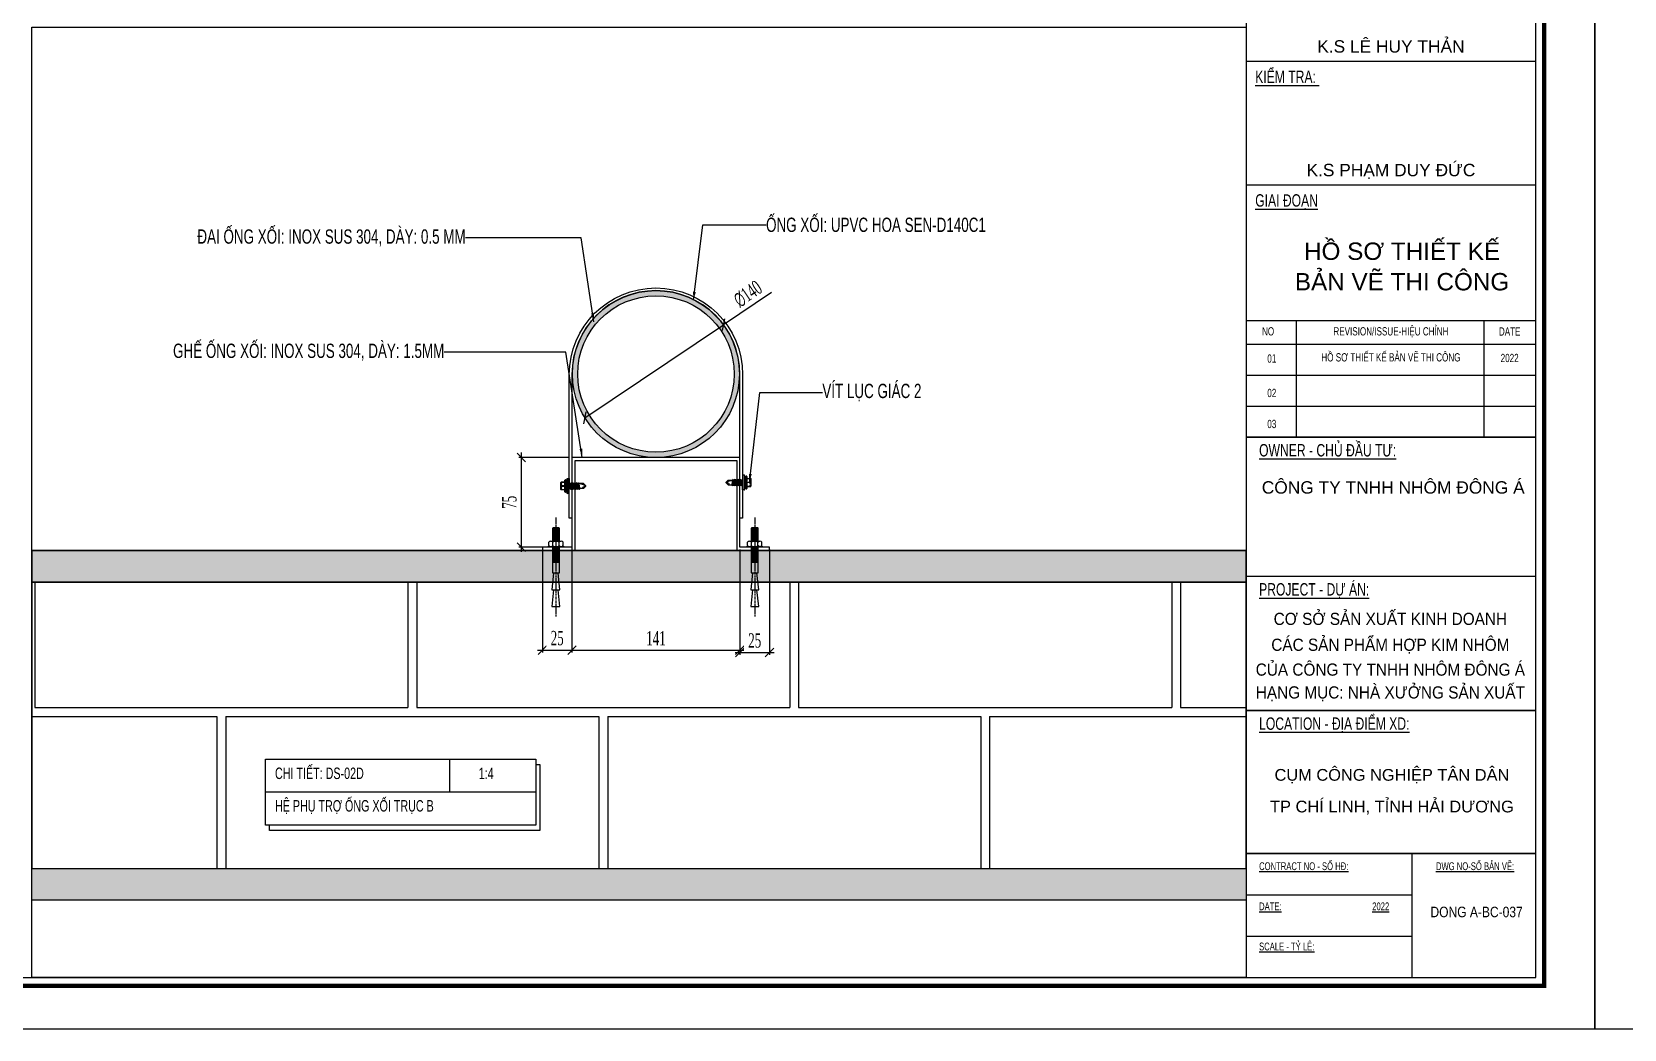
# Model space of a CAD drawing. Header units: inches. Extents: x 1359 to 46357, y -3807 to 191.
# Drawn here: x 25186.2 to 25519.7, y -1109.3 to -900.3 of the extents above; entities that cross this region are included whole.
import ezdxf
from ezdxf.enums import TextEntityAlignment as Align

# ---------------------------------------------------------------- set-up
doc = ezdxf.new("R2010")
doc.units = ezdxf.units.IN
doc.header["$MEASUREMENT"] = 0
doc.linetypes.add('CENTER2', pattern=[28.575, 19.05, -3.175, 3.175, -3.175])
for name, color, linetype in [('2', 2, 'Continuous'), ('3', 3, 'Continuous'), ('7', 7, 'Continuous'), ('DIM', 8, 'Continuous'), ('flashing', 6, 'Continuous'), ('KhungTen', 7, 'Continuous'), ('STRUCTURE', 1, 'Continuous')]:
    doc.layers.add(name, color=color, linetype=linetype)
doc.styles.add('ST1', font='vntimeh.shx', dxfattribs={"width": 0.6})
doc.styles.add('ST1H', font='vnshxh.shx', dxfattribs={"width": 0.7})
doc.styles.add('ST4', font='VHARIALN.TTF')
doc.styles.add('TILLE', font='VHARIAL.TTF', dxfattribs={"width": 0.7})
doc.dimstyles.new('3', dxfattribs={"dimtxt": 3.5, "dimasz": 1.8, "dimexe": 1, "dimexo": 0, "dimgap": 1, "dimtad": 1, "dimdec": 0, "dimlfac": 3, "dimzin": 0, "dimdsep": 46, "dimtxsty": 'ST1H', "dimblk": 'OBLIQUE', "dimcen": 1, "dimdle": 1, "dimclrd": 8, "dimclre": 8, "dimclrt": 3, "dimadec": 0, "dimazin": 0, "dimtfac": 1, "dimtdec": 0, "dimtix": 1, "dimtofl": 0, "dimtmove": 1, "dimatfit": 3, "dimfxl": 0.18, "dimtfill": 1, "dimtolj": 1, "dimtzin": 0, "dimlwd": -1, "dimlwe": -1, "dimarcsym": 1})
doc.dimstyles.new('4', dxfattribs={"dimtxt": 3, "dimasz": 1.8, "dimexe": 0.5, "dimexo": 0.5, "dimgap": 1, "dimtad": 1, "dimdec": 0, "dimlfac": 4, "dimzin": 0, "dimdsep": 46, "dimtxsty": 'ST1', "dimblk": 'OBLIQUE', "dimcen": 1, "dimdle": 1, "dimclrd": 8, "dimclre": 8, "dimclrt": 3, "dimadec": 0, "dimazin": 0, "dimtfac": 1, "dimtdec": 0, "dimtix": 1, "dimtmove": 0, "dimatfit": 3, "dimfxl": 0.18, "dimtfill": 1, "dimtolj": 1, "dimtzin": 0, "dimlwd": -1, "dimlwe": -1, "dimarcsym": 1})

# ---------------------------------------------------------------- blocks, each defined once
blk = doc.blocks.new('A2SBCVN-D')
at = {"layer": '2', "color": 157, "linetype": 'Continuous'}
blk.add_lwpolyline([(0, 420), (594, 420), (594, 0), (0, 0)], close=True, dxfattribs=at)
at = {"layer": '2', "color": 167, "linetype": 'Continuous', "const_width": 0.871}
blk.add_lwpolyline([(10.59, 9.07), (583.41, 9.07), (583.41, 410.93), (10.59, 410.93)], close=True, dxfattribs=at)
at = {"layer": '2', "color": 147, "linetype": 'Continuous'}
blk.add_lwpolyline([(12.33, 10.81), (581.67, 10.81), (581.67, 409.19), (12.33, 409.19)], close=True, dxfattribs=at)
at = {"layer": 'KhungTen'}
for p, q in [((521.02, 409.19), (521.02, 139.14)), ((581.67, 139.14), (581.67, 409.19)), ((581.67, 202.78), (521.02, 202.78)), ((581.67, 176.88), (521.02, 176.88)), ((521.02, 148.54), (581.67, 148.54)), ((531.56, 137.09), (531.56, 148.54)), ((570.84, 124.1), (570.84, 148.54)), ((521.02, 143.59), (581.67, 143.59)), ((521.02, 143.59), (581.67, 143.59)), ((521.02, 139.14), (521.02, 66.81)), ((521.02, 137.09), (581.67, 137.09)), ((531.56, 130.59), (531.56, 137.09)), ((581.67, 66.81), (581.67, 139.14)), ((521.02, 130.59), (581.67, 130.59)), ((531.56, 124.1), (531.56, 130.59)), ((521.02, 124.1), (581.67, 124.1)), ((581.67, 124.1), (521.02, 124.1)), ((521.02, 94.94), (581.67, 94.94)), ((521.02, 66.81), (521.02, 36.8)), ((521.02, 66.81), (581.67, 66.81)), ((581.67, 66.81), (521.02, 66.81)), ((581.67, 36.8), (581.67, 66.81)), ((521.02, 36.8), (521.02, 10.81)), ((521.02, 36.8), (581.67, 36.8)), ((581.67, 36.8), (521.02, 36.8)), ((555.68, 36.8), (555.68, 10.81)), ((581.67, 10.81), (581.67, 36.8)), ((521.02, 28.14), (555.68, 28.14)), ((521.02, 19.47), (555.68, 19.47)), ((521.02, 10.81), (581.67, 10.81))]:
    blk.add_line(p, q, dxfattribs=at)
at = {"layer": '3', "ltscale": 0.5, "style": 'ST4'}
for tag, p in [('TENBANVE', (551.34, 319.39)), ('STT', (569.26, 24.56))]:
    blk.add_attdef(tag, text='', height=3, dxfattribs=at).set_placement(p, align=Align.MIDDLE_CENTER)
at = {"layer": 'KhungTen', "style": 'TILLE'}
for s, height, p in [('k.s L£ HUY TH¶N', 2.5992, (551.32, 205.97)), ('k.s PH¹M DUY §øC', 2.5992, (551.32, 180.06)), ('Hå S¥ THIÕT KÕ', 3.6389, (553.65, 163.05)), ('B¶N VÏ THI C¤NG', 3.6389, (553.65, 156.66)), ('C¤NG TY TNHH NH¤M §¤NG ¸', 2.5992, (551.8, 113.54)), ('CôM C¤NG NGHIÖP T¢N D¢N', 2.4563, (551.53, 53.3)), ('TP CHÝ LINH, TØNH H¶I D¦¥NG', 2.4563, (551.53, 46.66))]:
    blk.add_text(s, height=height, dxfattribs=at).set_placement(p, align=Align.MIDDLE_CENTER)
at = {"layer": 'KhungTen', "style": 'TILLE', "width": 0.7}
for s, height, p in [('%%UKIÓM TRA: ', 2.5992, (522.9, 198.29)), ('%%UGIAI §O¹N', 2.5992, (522.9, 172.39)), ('%%uowner - chñ ®Çu t\xad:', 2.5992, (523.71, 120.03)), ('%%uproject - dù ¸n:', 2.5992, (523.71, 90.88)), ('%%ulocation - ®Þa ®iÓm xd:', 2.5992, (523.71, 62.74)), ('%%ucontract no - sè h®:', 1.6386, (523.71, 33.34)), ('%%udwg no-sè b¶n vÏ:', 1.6386, (560.75, 33.34)), ('%%udate:', 1.639, (523.71, 24.92)), ('%%U2022', 1.639, (547.4, 24.92)), ('%%uscale - tû lÖ:', 1.6386, (523.71, 16.51))]:
    blk.add_text(s, height=height, dxfattribs=at).set_placement(p)
at = {"layer": 'KhungTen', "style": 'TILLE'}
for s, height, width, p in [('no', 1.733, 0.7, (525.59, 146.26)), ('revision/issue-hiÖu chØnh', 1.7328, 0.7, (551.32, 146.26)), ('date', 1.733, 0.7, (576.19, 146.23)), ('01', 1.733, 0.7, (526.37, 140.55)), ('Hå S¥ THIÕT KÕ B¶N VÏ THI C¤NG', 1.7328, 0.7, (551.32, 140.81)), ('2022', 1.733, 0.7, (576.19, 140.67)), ('02', 1.733, 0.7, (526.37, 133.34)), ('03', 1.733, 0.7, (526.37, 126.84)), ('C¥ Së S¶N XUÊT KINH DOANH', 2.5553, 0.9, (551.2, 85.99)), ('C¸C S¶N PHÈM HîP KIM NH¤M', 2.5553, 0.9, (551.2, 80.57)), ('CñA C¤NG TY TNHH NH¤M §¤NG ¸', 2.5553, 0.9, (551.2, 75.36)), ('H¹NG MôC: NHµ X¦ëNG S¶N XUÊT', 2.5553, 0.9, (551.2, 70.58))]:
    blk.add_text(s, height=height, dxfattribs=dict(at, width=width)).set_placement(p, align=Align.MIDDLE_CENTER)
blk = doc.blocks.new('A$Cb70e0635')
at = {"layer": '7'}
h = blk.add_hatch(dxfattribs=at)
h.set_pattern_fill('ANSI31', color=252, scale=4.363636, angle=270, style=0)
h.set_pattern_definition([(315, (273844.77137, -332343.17117), (0.3856946079, 0.3856946079), [])])
h.paths.add_polyline_path([(20.7, 7.7), (20.7, 5.6), (31.4, 5.6), (31.4, 7.7)])
h.paths.add_polyline_path([(31.4, 3.6), (31.4, 5.6), (20.7, 5.6), (20.7, 3.6)])
h.paths.add_polyline_path([(7.5, 5.6), (7.5, 3.6), (16.5, 3.6), (16.5, 5.6)])
h.paths.add_polyline_path([(7.5, 7.7), (7.5, 5.6), (16.5, 5.6), (16.5, 7.7)])
for p, q in [((7.5, 8), (7.5, 3.2)), ((7.5, 7.7), (16.5, 7.7)), ((7.5, 3.6), (16.5, 3.6)), ((16.5, 2), (16.5, 9.3)), ((19.6, 10.6), (17.2, 10.6)), ((19.6, 7.9), (17.2, 7.9)), ((19.6, 3.4), (17.2, 3.4)), ((19.6, 0.6), (17.2, 0.6)), ((20.3, 2), (20.3, 9.3)), ((20.3, 2), (20.3, 9.3)), ((20.3, 2), (20.3, 9.3)), ((20.7, 7.7), (31.4, 7.7)), ((20.7, 3.6), (31.4, 3.6)), ((31.4, 8), (31.4, 3.2))]:
    blk.add_line(p, q, dxfattribs=at)
at = {"layer": '7', "color": 5}
blk.add_line((20.7, 5.6), (22.7, 5.6), dxfattribs=at)
at = {"layer": '7'}
blk.add_lwpolyline([(20.3, 11.3), (20.7, 11.3), (20.7, 0), (20.3, 0)], close=True, dxfattribs=at)
for points in [[(16.5, 8), (7.5, 8), (7.1, 7.7), (7.1, 3.6), (7.5, 3.2), (16.5, 3.2)], [(20.3, 3.2), (38.7, 3.2), (38.7, 8), (20.7, 8)], [(38.7, 4), (50.5, 2.8), (50.5, 8.4), (38.7, 7.2)], [(50.5, 4), (62.2, 2.8), (62.2, 8.4), (50.5, 7.2)]]:
    blk.add_lwpolyline(points, dxfattribs=at)
for centre, radius, start, end in [((18.2, 9.3), 1.7, 126.383, 233.617), ((20.5, 5.6), 4.03, 145.9279, 214.0721), ((18.2, 2), 1.7, 126.383, 233.617), ((18.6, 9.3), 1.7, 306.383, 53.617), ((16.3, 5.6), 4.03, 325.9279, 34.0721), ((18.6, 2), 1.7, 306.383, 53.617)]:
    blk.add_arc(centre, radius, start, end, dxfattribs=at)
at = {"layer": 'DIM', "color": 1, "linetype": 'CENTER2', "ltscale": 0.08}
blk.add_line((0, 5.6), (69.2, 5.6), dxfattribs=at)
blk = doc.blocks.new('_Oblique')
at = {"color": 0, "linetype": 'ByBlock', "lineweight": -2}
blk.add_line((-0.5, -0.5), (0.5, 0.5), dxfattribs=at)
blk = doc.blocks.new('*D351')
at = {"color": 8, "linetype": 'Continuous', "transparency": 16777216}
for p, q in [((25293.09, -1008.32), (25293.09, -1030.39)), ((25299.29, -1008.32), (25299.29, -1030.39)), ((25292.09, -1029.89), (25300.29, -1029.89))]:
    blk.add_line(p, q, dxfattribs=at)
at = {"layer": 'Defpoints', "color": 0, "transparency": 16777216}
for p in [(25293.09, -1007.82), (25299.29, -1007.82)]:
    blk.add_point(p, dxfattribs=at)
at = {"color": 8, "transparency": 16777216, "xscale": 1.8, "yscale": 1.8, "zscale": 1.8, "rotation": 180}
blk.add_blockref('_Oblique', (25293.09, -1029.89), dxfattribs=at)
at = {"color": 8, "transparency": 16777216, "xscale": 1.8, "yscale": 1.8, "zscale": 1.8}
blk.add_blockref('_Oblique', (25299.29, -1029.89), dxfattribs=at)
at = {"color": 3, "transparency": 16777216, "insert": (25296.19, -1027.39), "char_height": 3, "attachment_point": 5, "style": 'ST1', "bg_fill": 3, "box_fill_scale": 1.25, "bg_fill_color": 256, "bg_fill_true_color": 13158600, "bg_fill_transparency": 8}
blk.add_mtext('\\A1;25', dxfattribs=at)
at = {"layer": 'Defpoints', "color": 0, "transparency": 16777216}
blk.add_point((25299.29, -1029.89), dxfattribs=at)
blk = doc.blocks.new('*D352')
at = {"color": 8, "linetype": 'Continuous', "transparency": 16777216}
for p, q in [((25299.29, -1008.32), (25299.29, -1030.39)), ((25334.47, -1008.82), (25334.47, -1030.39)), ((25298.29, -1029.89), (25335.47, -1029.89))]:
    blk.add_line(p, q, dxfattribs=at)
at = {"layer": 'Defpoints', "color": 0, "transparency": 16777216}
for p in [(25299.29, -1007.82), (25334.47, -1008.32), (25334.47, -1029.89)]:
    blk.add_point(p, dxfattribs=at)
at = {"color": 8, "transparency": 16777216, "xscale": 1.8, "yscale": 1.8, "zscale": 1.8, "rotation": 180}
blk.add_blockref('_Oblique', (25299.29, -1029.89), dxfattribs=at)
at = {"color": 8, "transparency": 16777216, "xscale": 1.8, "yscale": 1.8, "zscale": 1.8}
blk.add_blockref('_Oblique', (25334.47, -1029.89), dxfattribs=at)
at = {"color": 3, "transparency": 16777216, "insert": (25316.88, -1027.39), "char_height": 3, "attachment_point": 5, "style": 'ST1', "bg_fill": 3, "box_fill_scale": 1.25, "bg_fill_color": 256, "bg_fill_true_color": 13158600, "bg_fill_transparency": 5737744}
blk.add_mtext('\\A1;141', dxfattribs=at)
blk = doc.blocks.new('*D353')
at = {"color": 8, "linetype": 'Continuous', "transparency": 16777216}
for p, q in [((25334.47, -1008.82), (25334.47, -1030.89)), ((25340.67, -1008.82), (25340.67, -1030.89)), ((25333.47, -1030.39), (25341.67, -1030.39))]:
    blk.add_line(p, q, dxfattribs=at)
at = {"layer": 'Defpoints', "color": 0, "transparency": 16777216}
for p in [(25334.47, -1008.32), (25340.67, -1008.32)]:
    blk.add_point(p, dxfattribs=at)
at = {"color": 8, "transparency": 16777216, "xscale": 1.8, "yscale": 1.8, "zscale": 1.8, "rotation": 180}
blk.add_blockref('_Oblique', (25334.47, -1030.39), dxfattribs=at)
at = {"color": 8, "transparency": 16777216, "xscale": 1.8, "yscale": 1.8, "zscale": 1.8}
blk.add_blockref('_Oblique', (25340.67, -1030.39), dxfattribs=at)
at = {"color": 3, "transparency": 16777216, "insert": (25337.57, -1027.89), "char_height": 3, "attachment_point": 5, "style": 'ST1', "bg_fill": 3, "box_fill_scale": 1.25, "bg_fill_color": 256, "bg_fill_true_color": 13158600, "bg_fill_transparency": 13377788}
blk.add_mtext('\\A1;25', dxfattribs=at)
at = {"layer": 'Defpoints', "color": 0, "transparency": 16777216}
blk.add_point((25340.67, -1030.39), dxfattribs=at)
blk = doc.blocks.new('Short_Self_drilling')
at = {"layer": 'STRUCTURE', "color": 1, "linetype": 'Continuous'}
for p, q in [((6.4, 1.7), (-6.4, 1.7)), ((5.1, 3.8), (-5.1, 3.8)), ((-2.6, 2.9), (-5.1, 2.9)), ((-3.4, 3.8), (-3.4, 6.8)), ((3, 7.2), (-3, 7.2)), ((2.6, 2.9), (-2.6, 2.9)), ((-2.1, 2.8), (-2.1, 2.9)), ((6.3, 0), (0, 0)), ((2.2, 2.8), (2.2, 2.9)), ((2.2, -0.5), (2.2, 0)), ((5.1, 2.9), (2.6, 2.9)), ((3.4, 3.8), (3.4, 6.8)), ((3, -1.2), (-2.7, -0.2)), ((3, -2.7), (-2.7, -1.8)), ((3, -4.2), (-2.7, -3.3)), ((3, -5.8), (-2.7, -4.8)), ((3, -7.3), (-2.7, -6.3)), ((-1.9, -8), (-2.7, -7.9)), ((-2.1, -1.4), (-2.1, -0.9)), ((-2.1, -2.9), (-2.1, -2.4)), ((-2.1, -4.4), (-2.1, -3.9)), ((-2.1, -6), (-2.1, -5.4)), ((-2.1, -7.5), (-2.1, -7)), ((-2.1, -12.3), (-2.1, -8.5)), ((3, -8.8), (-1.1, -8.1)), ((2.1, -12.3), (2.1, -9.1)), ((2.2, -2), (2.2, -1.5)), ((2.2, -3.6), (2.2, -3)), ((2.2, -5.1), (2.2, -4.6)), ((2.2, -6.6), (2.2, -6.1)), ((2.2, -8.1), (2.2, -7.6))]:
    blk.add_line(p, q, dxfattribs=at)
blk.add_lwpolyline([(6.4, 1.3), (6.4, 1.7), (2.1, 2.8), (-2.1, 2.8), (-6.4, 1.7), (-6.4, 1.3)], close=True, dxfattribs=at)
for points in [[(-6.4, 1.3, -0.088869), (-6.3, 0), (0, 0)], [(-0.1, 3.8), (-0.3, 6.2, 0.338878), (-3.1, 6.2), (-3.3, 3.8)], [(3.3, 3.8), (3.1, 6.2, 0.338878), (0.3, 6.2), (0.1, 3.8)], [(2.1, -12.3), (0.2, -14.2, -0.333596), (-0.2, -14.2), (-2.1, -12.3)], [(-0.1, -14), (-1, -12.2, -0.148657), (-1.4, -11.2), (-2, -7.7, -0.815006), (-1.2, -7.8, 0.150833), (-0.8, -8.7)], [(2.1, -12.3), (1.7, -11.7, 0.52242), (0.9, -11.7), (-0.2, -14.2)]]:
    blk.add_lwpolyline(points, format="xyb", dxfattribs=at)
for points in [[(3, -1.2), (2.2, -1.5), (-2.1, -0.8), (-2.7, -0.2), (-2.4, 0)], [(3, -2.7), (2.2, -3), (-2.1, -2.4), (-2.7, -1.8), (-2.1, -1.4), (2.2, -2), (3, -2.7)], [(3, -4.2), (2.2, -4.6), (-2.1, -3.9), (-2.7, -3.3), (-2.1, -2.9), (2.2, -3.6), (3, -4.2)], [(3, -5.8), (2.2, -6.1), (-2.1, -5.4), (-2.7, -4.8), (-2.1, -4.4), (2.2, -5.1), (3, -5.8)], [(3, -7.3), (2.2, -7.6), (-2.1, -7), (-2.7, -6.3), (-2.1, -6), (2.2, -6.6), (3, -7.3)], [(-1.8, -8.5), (-2.1, -8.5), (-2.7, -7.9), (-2.1, -7.5), (-1.8, -7.5)], [(-1.3, -7.6), (2.2, -8.1), (3, -8.8)], [(-1.2, 0), (2.2, -0.5), (3, -1.2)], [(3, -8.8), (2.2, -9.1), (-0.8, -8.7)]]:
    blk.add_lwpolyline(points, dxfattribs=at)
for centre, radius, start, end in [((-5, 3.3), 0.455, 109.7949, 250.2674), ((-3, 6.8), 0.429, 90.0311, 180.0311), ((3, 6.8), 0.429, 0.0311, 90.0311), ((5.1, 3.3), 0.435, 279.7276, 80.3347), ((10, 0.2), 3.74, 162.2963, 182.6103)]:
    blk.add_arc(centre, radius, start, end, dxfattribs=at)
blk = doc.blocks.new('*D359')
at = {"color": 8, "linetype": 'Continuous', "transparency": 16777216}
for p in [(25341.06, -954.93), (25301.99, -981.19)]:
    blk.add_line(p, (25331.01, -961.69), dxfattribs=at)
at = {"layer": 'Defpoints', "color": 0, "transparency": 16777216}
for p in [(25331.01, -961.69), (25301.99, -981.19)]:
    blk.add_point(p, dxfattribs=at)
at = {"color": 8, "transparency": 16777216, "xscale": 1.8, "yscale": 1.8, "zscale": 1.8, "rotation": 33.90981928174149}
blk.add_blockref('_Oblique', (25301.99, -981.19), dxfattribs=at)
at = {"color": 3, "transparency": 16777216, "insert": (25336.13, -955.23), "char_height": 3, "attachment_point": 5, "rotation": 33.9098, "style": 'ST1', "bg_fill": 3, "box_fill_scale": 1.25, "bg_fill_color": 256, "bg_fill_true_color": 13158600, "bg_fill_transparency": 13617052}
blk.add_mtext('\\A1;∅140', dxfattribs=at)
at = {"color": 8, "transparency": 16777216, "xscale": 1.8, "yscale": 1.8, "zscale": 1.8, "rotation": 213.9098192817415}
blk.add_blockref('_Oblique', (25331.01, -961.69), dxfattribs=at)
blk = doc.blocks.new('*D358')
at = {"color": 8, "linetype": 'Continuous', "transparency": 16777216}
for p, q in [((25298.79, -989.51), (25288.18, -989.51)), ((25288.68, -988.51), (25288.68, -1009.32)), ((25298.79, -1008.32), (25288.18, -1008.32))]:
    blk.add_line(p, q, dxfattribs=at)
at = {"layer": 'Defpoints', "color": 0, "transparency": 16777216}
for p in [(25299.29, -989.51), (25288.68, -1008.32), (25299.29, -1008.32)]:
    blk.add_point(p, dxfattribs=at)
at = {"color": 8, "transparency": 16777216, "xscale": 1.8, "yscale": 1.8, "zscale": 1.8}
for p, rotation in [((25288.68, -989.51), 90), ((25288.68, -1008.32), 270)]:
    blk.add_blockref('_Oblique', p, dxfattribs=dict(at, rotation=rotation))
at = {"color": 3, "transparency": 16777216, "insert": (25286.18, -998.91), "char_height": 3, "attachment_point": 5, "rotation": 90, "style": 'ST1', "bg_fill": 3, "box_fill_scale": 1.25, "bg_fill_color": 256, "bg_fill_true_color": 13158600, "bg_fill_transparency": 4473097}
blk.add_mtext('\\A1;75', dxfattribs=at)

msp = doc.modelspace()

# ---------------------------------------------------------------- hatches: boundary and pattern name
h = msp.add_hatch()
h.set_pattern_fill('AR-SAND', color=8, scale=2, angle=90, style=0)
h.set_pattern_definition([(232.5, (-27979.8927, 301757.653), (-3.853647538, 0.125986716), [0, -3.04, 0, -3.4, 0, -3.25]), (262.5, (-27979.8927, 301757.653), (-5.64429213, -3.53955341), [0, -1.64, 0, -2.74, 0, -1.05]), (302.5, (-27979.8927, 301760.113), (-0.011318107, -6.228283724), [0, -1, 0, -3.6, 0, -4.7]), (312.5, (-27979.8927, 301760.113), (-1.75535113, -6.01225321), [0, -0.5, 0, -2.36, 0, -2.7])])
h.paths.add_polyline_path([(25440.5121, -1015.6527), (25440.5121, -1008.9861), (25186.1676, -1008.9861), (25186.1676, -1015.6527)])
h = msp.add_hatch()
h.set_pattern_fill('AR-B816C', color=8, scale=5, style=0)
h.set_pattern_definition([(0, (-275333.27, -36761.98), (40, -40), [78.125, -1.875]), (0, (-275373.27, -36763.854), (40, -40), [78.125, -1.875]), (270, (-275333.27, -36761.98), (-40, -40), [-41.875, 38.125]), (270, (-275335.147, -36761.98), (-40, -40), [-41.875, 38.125])])
h.paths.add_polyline_path([(25186.1676, -1015.6528), (25186.1676, -1075.6528), (25440.5121, -1075.6527), (25440.5121, -1015.6527)])
h = msp.add_hatch()
h.set_pattern_fill('AR-SAND', color=8, scale=2, angle=90, style=0)
h.set_pattern_definition([(127.5, (-76.6547, 438.1982), (-3.85364754, -0.1259867), [0, -3.04, 0, -3.4, 0, -3.25]), (97.5, (-76.6547, 438.198), (-5.6442921, 3.5395534), [0, -1.64, 0, -2.74, 0, -1.05]), (57.5, (-76.6547, 435.7382), (-0.0113181, 6.22828372), [0, -1, 0, -3.6, 0, -4.7]), (47.5, (-76.6547, 435.738), (-1.7553511, 6.0122532), [0, -0.5, 0, -2.36, 0, -2.7])])
h.paths.add_polyline_path([(25440.5121, -1082.3194), (25440.5121, -1075.6527), (25186.1676, -1075.6528), (25186.1676, -1082.3194)])
at = {"layer": 'flashing'}
h = msp.add_hatch(color=0, dxfattribs=at)
h.paths.add_polyline_path([(25299.3967, -972.0311, 1), (25334.3603, -972.0311, 1)])
h.paths.add_polyline_path([(25333.2677, -972.0311, -1), (25300.4893, -972.0311, -1)], flags=16)

# ---------------------------------------------------------------- linework, layer by layer
at = {"color": 9}
msp.add_line((25273.6392, -1052.76), (25273.6392, -1059.6596), dxfattribs=at)
at = {"color": 8}
for points in [[(25440.5121, -1008.9861), (25440.5121, -1082.3194), (25186.1676, -1082.3194), (25186.1676, -1008.9861)], [(25186.1676, -1008.9861), (25186.1676, -1015.6528), (25440.5121, -1015.6527), (25440.5121, -1008.9861)], [(25186.1676, -1015.6528), (25186.1676, -1075.6528), (25440.5121, -1075.6527), (25440.5121, -1015.6527)]]:
    msp.add_lwpolyline(points, close=True, dxfattribs=at)
at = {"layer": '7', "color": 8}
msp.add_lwpolyline([(25440.5121, -1008.9861), (25440.5121, -1082.3194), (25186.1676, -1082.3194), (25186.1676, -1008.9861)], close=True, dxfattribs=at)
at = {"layer": 'flashing'}
msp.add_lwpolyline([(25335.0301, -972.1423), (25335.0301, -1001.6817), (25335.0301, -1001.6817), (25335.0301, -1002.2402), (25334.4716, -1002.2402), (25334.4716, -972.1423, 1), (25299.2854, -972.1423), (25299.2858, -1002.2402), (25298.7273, -1002.2402), (25298.7273, -1001.6817), (25298.7273, -1001.6817), (25298.7269, -972.1423, -1)], format="xyb", close=True, dxfattribs=at)
for radius in [17.4818, 16.3892]:
    msp.add_circle((25316.8785, -972.0311), radius, dxfattribs=at)

# ---------------------------------------------------------------- block references
at = {"color": 1, "yscale": 0.2439299829238735, "zscale": 0.2439299830604177}
for p, xscale, rotation in [((25335.0301, -994.7616), 0.2439299831129721, 269.968872620209), ((25298.7272, -995.4951), -0.2439299831129721, 90.03112737979109)]:
    msp.add_blockref('Short_Self_drilling', p, dxfattribs=dict(at, xscale=xscale, rotation=rotation))
at = {"color": 9, "xscale": 0.2999999998137355, "yscale": 0.3000000000465661, "zscale": 0.2999999999999999, "rotation": 270}
for p in [(25294.2521, -1002.1189), (25335.8778, -1002.1189)]:
    msp.add_blockref('A$Cb70e0635', p, dxfattribs=at)
at = {"layer": '2'}
ref = msp.add_blockref('A2SBCVN-D', (24919.492, -1109.3405), dxfattribs=at)
ref.add_attrib('STT', 'DONG A-BC-037', dxfattribs={"layer": '3', "ltscale": 0.5, "height": 2.2, "style": 'ST4'}).set_placement((25488.7541, -1084.7768), align=Align.MIDDLE_CENTER)
msp.add_blockref('A2SBCVN-D', (25513.492, -1109.3405), dxfattribs=at)

# ---------------------------------------------------------------- next in the draw order: dimensions: what is measured, and where the dimension line sits
at = {"color": 8}
dim = msp.add_linear_dim(base=(25299.2857, -1029.888), p1=(25293.0892, -1007.8165), p2=(25299.2857, -1007.8165), dimstyle='4', dxfattribs=at)
dim.commit()
dim.dimension.update_dxf_attribs({"geometry": '*D351', "text_midpoint": (25296.1874, -1027.388)})

# ---------------------------------------------------------------- next in the draw order: dimensions: what is measured, and where the dimension line sits
dim = msp.add_linear_dim(base=(25334.4716, -1029.888), p1=(25299.2857, -1007.8165), p2=(25334.4716, -1008.3165), dimstyle='4', dxfattribs=at)
dim.commit()
dim.dimension.update_dxf_attribs({"geometry": '*D352', "text_midpoint": (25316.8786, -1027.388)})

# ---------------------------------------------------------------- next in the draw order: dimensions: what is measured, and where the dimension line sits
dim = msp.add_linear_dim(base=(25340.668, -1030.388), p1=(25334.4716, -1008.3165), p2=(25340.668, -1008.3165), dimstyle='4', dxfattribs=at)
dim.commit()
dim.dimension.update_dxf_attribs({"geometry": '*D353', "text_midpoint": (25337.5698, -1027.888)})

# ---------------------------------------------------------------- next in the draw order: linework, layer by layer
msp.add_lwpolyline([(25186.1676, -899.3405), (25440.5121, -899.3405), (25440.5121, -1098.5305), (25186.1676, -1098.5305)], close=True, dxfattribs=at)
at = {"layer": '2', "color": 1}
msp.add_lwpolyline([(25293.0892, -1008.9861), (25299.9553, -1008.9861), (25299.9553, -990.1826), (25333.8019, -990.1825), (25333.8019, -1008.9861), (25340.668, -1008.9861), (25340.668, -1008.3165), (25334.4716, -1008.3165), (25334.4716, -989.5129), (25299.2857, -989.5129), (25299.2857, -1008.3165), (25293.0892, -1008.3165)], close=True, dxfattribs=at)

# ---------------------------------------------------------------- next in the draw order: texts
at = {"layer": '3', "style": 'ST1H', "bg_fill": 2}
for s, insert, char_height, attachment_point in [('\\A1;§AI èNG XèI: inox sus 304, dµy: 0.5 mm', (25277.019, -943.4944), 3, 6), ('\\A1;èng xèi: Upvc HOA SEN-d140c1', (25339.9411, -940.7789), 3, 4), ('\\A1;GHÕ èNG XèI: inox sus 304, DµY: 1.5MM', (25272.5449, -967.4459), 3, 6), ('\\A1;VÝT LôC GI¸C 2 ', (25351.7294, -975.9065), 3, 4), ('\\A1;chi tiÕt: DS-02D', (25237.0912, -1055.7315), 2.4, 4), ('\\A1;HÖ PHô TRî èNG XèI trôc B', (25237.0912, -1062.7953), 2.4, 4)]:
    msp.add_mtext(s, dxfattribs=dict(at, insert=insert, char_height=char_height, attachment_point=attachment_point))

# ---------------------------------------------------------------- next in the draw order: dimensions: what is measured, and where the dimension line sits
at = {"color": 8}
dim = msp.add_diameter_dim_2p(p1=(25301.991, -981.1949), p2=(25331.0079, -961.6891), dimstyle='4', dxfattribs=at)
dim.commit()
dim.dimension.update_dxf_attribs({"geometry": '*D359', "text_midpoint": (25336.1339, -955.2309)})

# ---------------------------------------------------------------- next in the draw order: linework, layer by layer
at = {"color": 9}
for points in [[(25235.1156, -1052.76), (25291.7473, -1052.76), (25291.7473, -1066.5593), (25235.1156, -1066.5593)], [(25235.1156, -1052.76), (25291.7473, -1052.76), (25291.7473, -1059.6596), (25235.1156, -1059.6596)]]:
    msp.add_lwpolyline(points, close=True, dxfattribs=at)
msp.add_lwpolyline([(25291.7473, -1053.8964), (25292.5654, -1053.8964), (25292.5654, -1067.6958), (25235.9337, -1067.6958), (25235.9337, -1066.5593)], dxfattribs=at)

# ---------------------------------------------------------------- next in the draw order: leaders
for points in [[(25303.881, -961.0878), (25301.2106, -943.4944), (25277.019, -943.4944)], [(25324.7213, -956.5868), (25326.677, -940.7789), (25339.9411, -940.7789)], [(25301.4384, -989.4962), (25298.0286, -967.4459), (25272.5449, -967.4459)], [(25336.4398, -994.7722), (25338.6026, -975.9065), (25351.7294, -975.9065)]]:
    msp.add_leader(points, dimstyle='3', override={"dimgap": 1, "dimtad": 0}, dxfattribs=at)

# ---------------------------------------------------------------- next in the draw order: texts
at = {"layer": '3', "insert": (25279.7666, -1055.7315), "char_height": 2.4, "attachment_point": 4, "style": 'ST1H', "bg_fill": 2}
msp.add_mtext('\\A1;1:4', dxfattribs=at)

# ---------------------------------------------------------------- next in the draw order: dimensions: what is measured, and where the dimension line sits
at = {"color": 8}
dim = msp.add_linear_dim(base=(25288.6826, -1008.3165), p1=(25299.2857, -989.5129), p2=(25299.2857, -1008.3165), angle=90, dimstyle='4', dxfattribs=at)
dim.commit()
dim.dimension.update_dxf_attribs({"geometry": '*D358', "text_midpoint": (25286.1826, -998.9147)})

doc.saveas('drawing.dxf')
